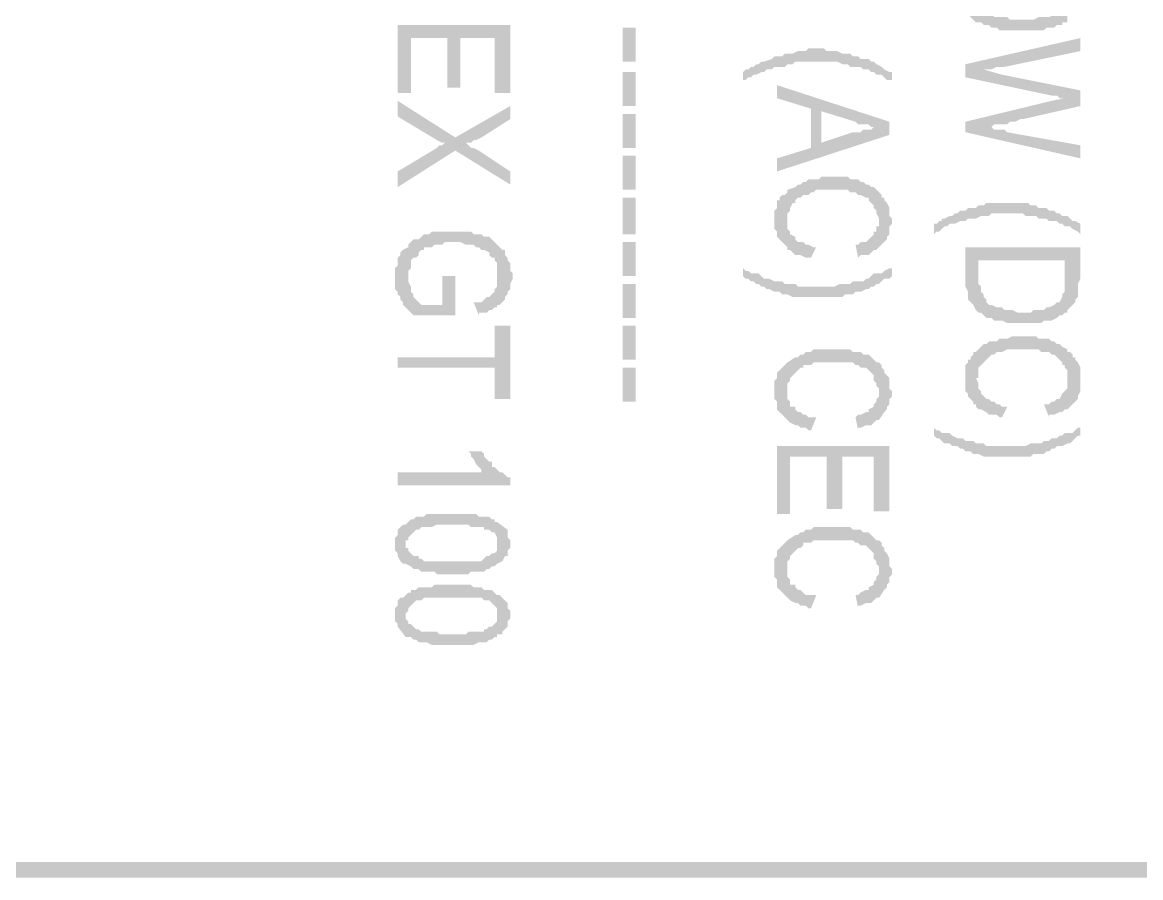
# Model space of a CAD drawing. Header units: inches. Extents: x -186 to 186, y -282 to 282.
# Drawn here: x -68.83 to -53, y -282.11 to -270 of the extents above; entities that cross this region are included whole.
import ezdxf

# ---------------------------------------------------------------- set-up
doc = ezdxf.new("R2010")
doc.units = ezdxf.units.IN
doc.header["$MEASUREMENT"] = 0
doc.layers.add('H', color=7, linetype='CONTINUOUS', lineweight=100)

msp = doc.modelspace()

# ---------------------------------------------------------------- hatches: boundary and pattern name
at = {"layer": 'H', "linetype": 'Continuous'}
for points in [[(-54.037, -269.963), (-54.037, -269.667), (-54.037, -269.704), (-54.037, -269.741), (-54.037, -269.778), (-54.074, -269.815), (-54.111, -269.852), (-54.148, -269.852), (-54.185, -269.889), (-54.222, -269.889), (-54.296, -269.926), (-54.333, -269.926), (-54.37, -269.926), (-54.444, -269.926), (-54.519, -269.963), (-54.852, -269.963), (-54.889, -269.926), (-55, -269.926), (-55.037, -269.926), (-55.074, -269.926), (-55.111, -269.889), (-55.148, -269.889), (-55.185, -269.889), (-55.222, -269.852), (-55.259, -269.815), (-55.296, -269.815), (-55.333, -269.778), (-55.333, -269.741), (-55.333, -269.407), (-55.407, -269.444), (-55.444, -269.481), (-55.444, -269.519), (-55.481, -269.556), (-55.481, -269.593), (-55.481, -269.63), (-55.481, -269.741), (-55.481, -269.778), (-55.481, -269.815), (-55.444, -269.852), (-55.444, -269.889), (-55.407, -269.926), (-55.37, -269.963), (-55.333, -270), (-55.296, -270), (-55.259, -270), (-55.222, -270.037), (-55.185, -270.037), (-55.148, -270.037), (-55.111, -270.074), (-55.074, -270.074), (-55.037, -270.074), (-55, -270.111), (-54.963, -270.111), (-54.889, -270.111), (-54.444, -270.111), (-54.407, -270.111), (-54.37, -270.111), (-54.333, -270.074), (-54.259, -270.074), (-54.222, -270.074), (-54.185, -270.037), (-54.148, -270.037), (-54.111, -270.037), (-54.111, -270), (-54.074, -270), (-54.037, -270)], [(-61.926, -271), (-61.926, -270.037), (-63.519, -270.037), (-63.519, -271), (-63.333, -271), (-63.333, -270.222), (-62.815, -270.222), (-62.815, -270.926), (-62.63, -270.926), (-62.63, -270.222), (-62.148, -270.222), (-62.148, -271)], [(-60.333, -270.556), (-60.148, -270.556), (-60.148, -270.074), (-60.333, -270.074)], [(-53.852, -270.407), (-53.852, -270.222), (-55.481, -270.593), (-55.222, -270.667), (-55.185, -270.667), (-55.148, -270.667), (-55.111, -270.667), (-55.037, -270.63), (-55, -270.63), (-54.963, -270.63), (-54.926, -270.63)], [(-56.519, -270.815), (-56.519, -270.704), (-56.556, -270.704), (-56.63, -270.667), (-56.667, -270.63), (-56.741, -270.593), (-56.778, -270.556), (-56.815, -270.556), (-56.852, -270.519), (-56.889, -270.519), (-56.963, -270.519), (-57, -270.481), (-57.037, -270.481), (-57.074, -270.481), (-57.111, -270.444), (-57.148, -270.444), (-57.185, -270.444), (-57.222, -270.444), (-57.296, -270.407), (-57.333, -270.407), (-57.37, -270.407), (-57.444, -270.407), (-57.481, -270.37), (-57.704, -270.37), (-57.741, -270.407), (-57.815, -270.407), (-57.852, -270.407), (-57.926, -270.444), (-57.963, -270.444), (-58, -270.444), (-58.037, -270.444), (-58.074, -270.481), (-58.148, -270.481), (-58.185, -270.481), (-58.222, -270.519), (-58.333, -270.556), (-58.37, -270.556), (-58.407, -270.593), (-58.444, -270.593), (-58.481, -270.63), (-58.519, -270.63), (-58.556, -270.667), (-58.593, -270.667), (-58.63, -270.704), (-58.63, -270.815), (-58.593, -270.815), (-58.556, -270.778), (-58.519, -270.778), (-58.481, -270.741), (-58.444, -270.741), (-58.37, -270.704), (-58.333, -270.704), (-58.296, -270.667), (-58.259, -270.667), (-58.222, -270.667), (-58.185, -270.63), (-58.148, -270.63), (-58.111, -270.63), (-58.037, -270.63), (-58, -270.593), (-57.963, -270.593), (-57.926, -270.593), (-57.889, -270.556), (-57.852, -270.556), (-57.815, -270.556), (-57.37, -270.556), (-57.333, -270.556), (-57.296, -270.556), (-57.222, -270.593), (-57.185, -270.593), (-57.148, -270.593), (-57.111, -270.63), (-57.037, -270.63), (-57, -270.63), (-56.963, -270.63), (-56.926, -270.667), (-56.889, -270.667), (-56.852, -270.667), (-56.815, -270.704), (-56.778, -270.704), (-56.741, -270.741), (-56.667, -270.741), (-56.63, -270.778), (-56.593, -270.815)], [(-60.333, -271.185), (-60.148, -271.185), (-60.148, -270.704), (-60.333, -270.704)], [(-53.852, -271.185), (-53.852, -270.963), (-54.963, -270.741), (-55.222, -270.667), (-55.481, -270.593), (-55.481, -270.778), (-54.259, -271.037), (-54.222, -271.037), (-54.185, -271.037), (-54.148, -271.074), (-54.111, -271.074), (-54.074, -271.074)], [(-56.556, -271.593), (-56.556, -271.407), (-58.148, -270.889), (-58.148, -271.074), (-57.667, -271.222), (-57.667, -271.778), (-57.519, -271.259), (-57.037, -271.407), (-57, -271.444), (-56.963, -271.444), (-56.889, -271.444), (-56.852, -271.444), (-56.815, -271.481), (-56.778, -271.481), (-56.741, -271.481)], [(-62.704, -271.63), (-63.519, -271.111), (-63.519, -271.333), (-62.963, -271.667), (-62.889, -271.704), (-62.852, -271.704)], [(-61.926, -271.37), (-61.926, -271.185), (-62.704, -271.63), (-62.852, -271.704), (-62.889, -271.741), (-62.926, -271.741), (-62.963, -271.778), (-63.519, -272.111), (-63.519, -272.333), (-62.704, -271.815), (-62.556, -271.704), (-62.519, -271.704), (-62.481, -271.704), (-62.444, -271.667), (-62.407, -271.667), (-62.333, -271.63)], [(-53.852, -271.185), (-54.074, -271.074), (-54.259, -271.111), (-55.481, -271.407), (-55.222, -271.481), (-55.111, -271.481), (-55.074, -271.444), (-55.037, -271.444), (-55, -271.444), (-54.963, -271.444), (-54.889, -271.444), (-54.852, -271.407), (-54.815, -271.407), (-54.778, -271.407), (-54.704, -271.37), (-54.667, -271.37)], [(-60.333, -271.778), (-60.148, -271.778), (-60.148, -271.296), (-60.333, -271.296)], [(-56.556, -271.593), (-56.741, -271.481), (-56.778, -271.481), (-56.815, -271.519), (-56.852, -271.519), (-56.926, -271.519), (-56.963, -271.556), (-57, -271.556), (-57.074, -271.556), (-57.519, -271.704), (-57.519, -271.259), (-57.667, -271.778), (-58.148, -271.926), (-58.148, -272.111)], [(-53.852, -271.926), (-53.852, -271.741), (-54.889, -271.556), (-54.926, -271.519), (-55, -271.519), (-55.037, -271.519), (-55.074, -271.519), (-55.111, -271.481), (-55.148, -271.481), (-55.185, -271.481), (-55.222, -271.481), (-55.481, -271.407), (-55.481, -271.556)], [(-61.926, -272.296), (-61.926, -272.111), (-62.37, -271.815), (-62.444, -271.778), (-62.481, -271.778), (-62.519, -271.741), (-62.556, -271.704), (-62.704, -271.815)], [(-60.333, -272.37), (-60.148, -272.37), (-60.148, -271.889), (-60.333, -271.889)], [(-56.704, -272.407), (-56.741, -272.37), (-56.778, -272.333), (-56.815, -272.333), (-56.852, -272.296), (-56.889, -272.296), (-56.926, -272.259), (-56.963, -272.259), (-57, -272.222), (-57.037, -272.222), (-57.074, -272.222), (-57.111, -272.222), (-57.148, -272.185), (-57.519, -272.185), (-57.556, -272.222), (-57.63, -272.222), (-57.667, -272.222), (-57.704, -272.222), (-57.741, -272.259), (-57.778, -272.259), (-57.815, -272.296), (-57.852, -272.296), (-57.889, -272.333), (-58, -272.37), (-58, -272.407), (-58.037, -272.444), (-58.074, -272.444), (-58.111, -272.481), (-58.111, -272.519), (-58.148, -272.519), (-58.148, -272.556), (-58.148, -272.63), (-58.185, -272.667), (-58.185, -272.704), (-58.185, -272.889), (-58.185, -272.926), (-58.148, -272.963), (-58.148, -273), (-58.148, -273.037), (-58.111, -273.074), (-58.074, -273.111), (-58.037, -273.148), (-58, -273.185), (-58, -272.815), (-58, -272.778), (-58, -272.741), (-58, -272.704), (-57.963, -272.667), (-57.963, -272.63), (-57.926, -272.556), (-57.889, -272.556), (-57.889, -272.519), (-57.852, -272.481), (-57.815, -272.481), (-57.778, -272.444), (-57.704, -272.444), (-57.667, -272.407), (-57.63, -272.407), (-57.593, -272.37), (-57.556, -272.37), (-57.519, -272.37), (-57.222, -272.37), (-57.185, -272.37), (-57.148, -272.37), (-57.111, -272.407), (-57.074, -272.407), (-57.037, -272.407), (-57, -272.444), (-56.963, -272.444), (-56.889, -272.481), (-56.852, -272.481), (-56.852, -272.519), (-56.815, -272.556), (-56.778, -272.593), (-56.778, -272.63), (-56.741, -272.667), (-56.741, -272.704), (-56.704, -272.778), (-56.704, -272.815)], [(-60.333, -273), (-60.148, -273), (-60.148, -272.481), (-60.333, -272.481)], [(-56.519, -272.815), (-56.519, -272.778), (-56.556, -272.741), (-56.556, -272.704), (-56.556, -272.667), (-56.556, -272.63), (-56.593, -272.556), (-56.63, -272.519), (-56.63, -272.481), (-56.667, -272.481), (-56.667, -272.444), (-56.704, -272.407), (-56.704, -272.889), (-56.741, -272.889), (-56.741, -272.963), (-56.778, -272.963), (-56.778, -273), (-56.852, -273.074), (-56.889, -273.111), (-56.963, -273.111), (-57, -273.148), (-57.037, -273.148), (-57, -273.333), (-56.963, -273.296), (-56.889, -273.296), (-56.852, -273.296), (-56.815, -273.259), (-56.778, -273.222), (-56.741, -273.222), (-56.704, -273.185), (-56.63, -273.111), (-56.593, -273.074), (-56.593, -273.037), (-56.556, -273), (-56.556, -272.963), (-56.556, -272.889), (-56.519, -272.852)], [(-53.852, -273), (-53.852, -272.852), (-53.926, -272.815), (-53.963, -272.815), (-54.037, -272.741), (-54.111, -272.741), (-54.148, -272.704), (-54.185, -272.704), (-54.222, -272.667), (-54.259, -272.667), (-54.296, -272.667), (-54.333, -272.63), (-54.37, -272.63), (-54.444, -272.63), (-54.481, -272.593), (-54.519, -272.593), (-54.556, -272.593), (-54.593, -272.556), (-54.63, -272.556), (-54.667, -272.556), (-54.778, -272.556), (-54.815, -272.556), (-55, -272.556), (-55.037, -272.556), (-55.148, -272.556), (-55.185, -272.556), (-55.222, -272.593), (-55.259, -272.593), (-55.296, -272.593), (-55.333, -272.63), (-55.37, -272.63), (-55.444, -272.63), (-55.481, -272.667), (-55.556, -272.667), (-55.593, -272.704), (-55.63, -272.704), (-55.667, -272.741), (-55.704, -272.741), (-55.778, -272.778), (-55.815, -272.778), (-55.815, -272.815), (-55.852, -272.815), (-55.889, -272.852), (-55.926, -272.852), (-55.926, -273), (-55.889, -272.963), (-55.852, -272.963), (-55.815, -272.926), (-55.778, -272.889), (-55.741, -272.889), (-55.704, -272.852), (-55.667, -272.852), (-55.63, -272.852), (-55.556, -272.815), (-55.519, -272.815), (-55.481, -272.815), (-55.444, -272.778), (-55.407, -272.778), (-55.37, -272.778), (-55.333, -272.778), (-55.259, -272.741), (-55.222, -272.741), (-55.185, -272.741), (-55.148, -272.741), (-55.111, -272.704), (-54.667, -272.704), (-54.63, -272.741), (-54.593, -272.741), (-54.556, -272.741), (-54.481, -272.741), (-54.444, -272.778), (-54.407, -272.778), (-54.37, -272.778), (-54.333, -272.778), (-54.296, -272.815), (-54.222, -272.815), (-54.185, -272.815), (-54.148, -272.852), (-54.111, -272.852), (-54.074, -272.889), (-54.037, -272.889), (-54, -272.889), (-53.963, -272.926), (-53.889, -272.963)], [(-61.889, -273.593), (-61.889, -273.556), (-61.926, -273.519), (-61.926, -273.444), (-61.926, -273.407), (-61.963, -273.37), (-61.963, -273.333), (-62, -273.296), (-62, -273.259), (-62, -273.222), (-62.037, -273.222), (-62.074, -273.185), (-62.111, -273.148), (-62.148, -273.111), (-62.185, -273.074), (-62.222, -273.037), (-62.296, -273.037), (-62.333, -273), (-62.37, -273), (-62.444, -273), (-62.481, -272.963), (-62.519, -272.963), (-62.556, -272.963), (-62.593, -272.963), (-62.889, -272.963), (-62.963, -272.963), (-63, -272.963), (-63.037, -272.963), (-63.074, -273), (-63.111, -273), (-63.148, -273), (-63.185, -273.037), (-63.222, -273.074), (-63.296, -273.074), (-63.37, -273.148), (-63.37, -273.185), (-63.444, -273.222), (-63.481, -273.259), (-63.481, -273.296), (-63.519, -273.333), (-63.519, -273.37), (-63.519, -273.444), (-63.556, -273.481), (-63.556, -273.519), (-63.556, -273.667), (-63.556, -273.704), (-63.556, -273.778), (-63.519, -273.815), (-63.519, -273.852), (-63.481, -273.889), (-63.481, -273.926), (-63.444, -273.963), (-63.444, -274), (-63.407, -274.037), (-63.37, -274.074), (-63.37, -273.556), (-63.37, -273.519), (-63.333, -273.481), (-63.333, -273.444), (-63.333, -273.37), (-63.296, -273.333), (-63.259, -273.333), (-63.222, -273.296), (-63.222, -273.259), (-63.185, -273.222), (-63.148, -273.222), (-63.148, -273.185), (-63.111, -273.185), (-63.037, -273.185), (-63, -273.148), (-62.963, -273.148), (-62.926, -273.148), (-62.889, -273.148), (-62.852, -273.111), (-62.63, -273.111), (-62.556, -273.148), (-62.519, -273.148), (-62.481, -273.148), (-62.444, -273.148), (-62.407, -273.185), (-62.37, -273.185), (-62.333, -273.222), (-62.296, -273.222), (-62.222, -273.259), (-62.222, -273.296), (-62.185, -273.333), (-62.148, -273.333), (-62.148, -273.37), (-62.111, -273.407), (-62.111, -273.444), (-62.111, -273.481), (-62.111, -273.593), (-62.074, -274), (-62.037, -273.963), (-62, -273.926), (-62, -273.889), (-61.963, -273.852), (-61.963, -273.815), (-61.926, -273.778), (-61.926, -273.741), (-61.926, -273.704), (-61.889, -273.63)], [(-57.593, -273.185), (-57.63, -273.185), (-57.704, -273.148), (-57.741, -273.148), (-57.778, -273.111), (-57.815, -273.111), (-57.852, -273.111), (-57.889, -273.074), (-57.889, -273.037), (-57.963, -273), (-57.963, -272.963), (-58, -272.926), (-58, -272.889), (-58, -272.852), (-58, -272.815), (-58, -273.185), (-58, -273.222), (-57.963, -273.222), (-57.889, -273.296), (-57.852, -273.296), (-57.815, -273.296), (-57.741, -273.333), (-57.704, -273.333), (-57.667, -273.333)], [(-60.333, -273.593), (-60.148, -273.593), (-60.148, -273.111), (-60.333, -273.111)], [(-53.852, -273.63), (-53.852, -273.185), (-55.481, -273.185), (-55.481, -273.741), (-55.444, -273.815), (-55.444, -273.852), (-55.444, -273.889), (-55.444, -273.926), (-55.407, -273.963), (-55.37, -274), (-55.333, -274.074), (-55.296, -274.111), (-55.296, -273.37), (-54.074, -273.37), (-54.074, -273.63), (-54.037, -274.111), (-54.037, -274.074), (-54, -274.037), (-53.963, -274), (-53.926, -273.963), (-53.926, -273.926), (-53.889, -273.889), (-53.889, -273.852), (-53.889, -273.815), (-53.889, -273.704)], [(-54.037, -274.111), (-54.074, -273.63), (-54.074, -273.778), (-54.074, -273.815), (-54.111, -273.852), (-54.111, -273.889), (-54.148, -273.963), (-54.185, -273.963), (-54.222, -274), (-54.296, -274.037), (-54.333, -274.037), (-54.37, -274.074), (-54.407, -274.074), (-54.444, -274.074), (-54.519, -274.074), (-54.556, -274.111), (-54.741, -274.111), (-54.815, -274.074), (-54.889, -274.074), (-54.926, -274.074), (-54.963, -274.037), (-55, -274.037), (-55.037, -274.037), (-55.111, -274), (-55.148, -274), (-55.185, -273.963), (-55.185, -273.926), (-55.222, -273.889), (-55.222, -273.852), (-55.259, -273.815), (-55.259, -273.778), (-55.259, -273.741), (-55.296, -273.704), (-55.296, -273.37), (-55.296, -274.111), (-55.259, -274.111), (-55.185, -274.185), (-55.111, -274.185), (-55.074, -274.222), (-55.037, -274.222), (-55, -274.222), (-54.963, -274.222), (-54.889, -274.259), (-54.852, -274.259), (-54.815, -274.259), (-54.519, -274.259), (-54.444, -274.259), (-54.407, -274.259), (-54.37, -274.222), (-54.333, -274.222), (-54.296, -274.222), (-54.259, -274.222), (-54.185, -274.185), (-54.148, -274.148), (-54.111, -274.148), (-54.074, -274.111)], [(-62.704, -274.148), (-62.704, -273.593), (-62.889, -273.593), (-62.889, -274), (-63.185, -274), (-63.259, -273.926), (-63.296, -273.889), (-63.296, -273.852), (-63.333, -273.815), (-63.333, -273.778), (-63.333, -273.741), (-63.37, -273.667), (-63.37, -273.63), (-63.37, -273.593), (-63.37, -274.074), (-63.333, -274.111), (-63.296, -274.148)], [(-62.074, -274), (-62.111, -273.593), (-62.111, -273.63), (-62.111, -273.704), (-62.111, -273.741), (-62.148, -273.778), (-62.148, -273.815), (-62.185, -273.852), (-62.222, -273.889), (-62.259, -273.889), (-62.296, -273.926), (-62.333, -273.963), (-62.37, -273.963), (-62.444, -273.963), (-62.37, -274.148), (-62.37, -274.111), (-62.296, -274.111), (-62.259, -274.111), (-62.222, -274.074), (-62.185, -274.074), (-62.148, -274.037), (-62.111, -274.037), (-62.111, -274)], [(-56.519, -273.593), (-56.519, -273.481), (-56.556, -273.481), (-56.63, -273.519), (-56.667, -273.556), (-56.704, -273.556), (-56.778, -273.556), (-56.815, -273.593), (-56.852, -273.63), (-56.889, -273.63), (-56.926, -273.667), (-56.963, -273.667), (-57, -273.667), (-57.037, -273.667), (-57.074, -273.667), (-57.111, -273.704), (-57.148, -273.704), (-57.185, -273.704), (-57.222, -273.704), (-57.259, -273.704), (-57.333, -273.741), (-57.407, -273.741), (-57.444, -273.741), (-57.741, -273.741), (-57.778, -273.741), (-57.852, -273.741), (-57.889, -273.704), (-57.963, -273.704), (-58, -273.704), (-58.037, -273.704), (-58.074, -273.667), (-58.111, -273.667), (-58.148, -273.667), (-58.185, -273.667), (-58.259, -273.63), (-58.296, -273.63), (-58.333, -273.63), (-58.37, -273.593), (-58.407, -273.556), (-58.444, -273.556), (-58.519, -273.556), (-58.556, -273.519), (-58.593, -273.519), (-58.63, -273.481), (-58.63, -273.593), (-58.593, -273.63), (-58.556, -273.63), (-58.519, -273.667), (-58.481, -273.667), (-58.444, -273.704), (-58.407, -273.704), (-58.37, -273.741), (-58.333, -273.741), (-58.296, -273.778), (-58.259, -273.778), (-58.185, -273.815), (-58.148, -273.815), (-58.111, -273.815), (-58.074, -273.852), (-58.037, -273.852), (-58, -273.852), (-57.926, -273.889), (-57.889, -273.889), (-57.852, -273.889), (-57.815, -273.889), (-57.778, -273.889), (-57.407, -273.889), (-57.37, -273.889), (-57.333, -273.889), (-57.296, -273.889), (-57.222, -273.889), (-57.185, -273.852), (-57.148, -273.852), (-57.111, -273.852), (-57.074, -273.852), (-57.037, -273.815), (-57, -273.815), (-56.963, -273.815), (-56.889, -273.778), (-56.852, -273.778), (-56.815, -273.741), (-56.778, -273.741), (-56.741, -273.704), (-56.704, -273.704), (-56.63, -273.63), (-56.556, -273.63)], [(-60.333, -274.185), (-60.148, -274.185), (-60.148, -273.704), (-60.333, -273.704)], [(-61.926, -275.333), (-61.926, -274.296), (-62.148, -274.296), (-62.148, -274.741), (-63.519, -274.741), (-63.519, -274.889), (-62.148, -274.889), (-62.148, -275.333)], [(-60.333, -274.778), (-60.148, -274.778), (-60.148, -274.296), (-60.333, -274.296)], [(-54.037, -274.667), (-54.037, -274.63), (-54.111, -274.593), (-54.148, -274.556), (-54.185, -274.556), (-54.222, -274.519), (-54.259, -274.519), (-54.296, -274.481), (-54.333, -274.481), (-54.37, -274.481), (-54.444, -274.481), (-54.481, -274.444), (-54.815, -274.444), (-54.889, -274.481), (-54.926, -274.481), (-54.963, -274.481), (-55, -274.481), (-55.037, -274.519), (-55.074, -274.519), (-55.111, -274.519), (-55.148, -274.519), (-55.185, -274.556), (-55.222, -274.556), (-55.296, -274.63), (-55.333, -274.667), (-55.37, -274.667), (-55.37, -274.704), (-55.407, -274.741), (-55.407, -274.778), (-55.444, -274.778), (-55.444, -274.815), (-55.481, -274.852), (-55.481, -274.889), (-55.481, -274.963), (-55.481, -275.148), (-55.481, -275.185), (-55.481, -275.222), (-55.444, -275.259), (-55.444, -275.296), (-55.407, -275.333), (-55.37, -275.37), (-55.37, -275.407), (-55.333, -275.407), (-55.333, -275.444), (-55.333, -275.037), (-55.296, -275.037), (-55.296, -275), (-55.296, -274.963), (-55.296, -274.889), (-55.259, -274.852), (-55.222, -274.815), (-55.185, -274.778), (-55.148, -274.741), (-55.111, -274.704), (-55.074, -274.704), (-55.037, -274.667), (-55, -274.667), (-54.963, -274.667), (-54.889, -274.63), (-54.852, -274.63), (-54.815, -274.63), (-54.556, -274.63), (-54.519, -274.63), (-54.444, -274.63), (-54.407, -274.667), (-54.37, -274.667), (-54.333, -274.667), (-54.296, -274.667), (-54.259, -274.704), (-54.222, -274.704), (-54.185, -274.741), (-54.111, -274.815), (-54.111, -274.852), (-54.074, -274.852), (-54.074, -274.889), (-54.037, -274.926), (-54.037, -274.963), (-54.037, -275), (-54.037, -275.074)], [(-56.704, -274.815), (-56.741, -274.815), (-56.778, -274.778), (-56.815, -274.741), (-56.852, -274.704), (-56.889, -274.704), (-56.926, -274.704), (-56.963, -274.667), (-57, -274.667), (-57.037, -274.667), (-57.074, -274.667), (-57.111, -274.63), (-57.148, -274.63), (-57.519, -274.63), (-57.556, -274.63), (-57.63, -274.63), (-57.667, -274.667), (-57.704, -274.667), (-57.741, -274.667), (-57.778, -274.704), (-57.815, -274.704), (-57.852, -274.741), (-57.889, -274.741), (-58, -274.815), (-58.037, -274.852), (-58.074, -274.889), (-58.111, -274.926), (-58.148, -274.963), (-58.148, -275), (-58.148, -275.037), (-58.185, -275.074), (-58.185, -275.148), (-58.185, -275.296), (-58.185, -275.333), (-58.148, -275.37), (-58.148, -275.444), (-58.148, -275.481), (-58.074, -275.556), (-58.037, -275.593), (-58, -275.63), (-58, -275.222), (-58, -275.185), (-58, -275.148), (-58, -275.111), (-57.963, -275.074), (-57.963, -275.037), (-57.926, -275), (-57.889, -274.963), (-57.852, -274.926), (-57.815, -274.889), (-57.778, -274.889), (-57.778, -274.852), (-57.704, -274.852), (-57.667, -274.852), (-57.63, -274.815), (-57.593, -274.815), (-57.556, -274.815), (-57.519, -274.815), (-57.222, -274.815), (-57.185, -274.815), (-57.148, -274.815), (-57.111, -274.815), (-57.074, -274.815), (-57.037, -274.852), (-57, -274.852), (-56.963, -274.889), (-56.889, -274.889), (-56.852, -274.926), (-56.815, -274.963), (-56.778, -275), (-56.778, -275.037), (-56.778, -275.074), (-56.741, -275.111), (-56.741, -275.148), (-56.704, -275.185), (-56.704, -275.222)], [(-53.852, -275.074), (-53.852, -275.037), (-53.852, -275), (-53.852, -274.963), (-53.852, -274.889), (-53.889, -274.815), (-53.926, -274.778), (-53.926, -274.741), (-53.963, -274.741), (-53.963, -274.704), (-54, -274.667), (-54.037, -274.667), (-54.037, -275.148), (-54.037, -275.185), (-54.074, -275.222), (-54.111, -275.259), (-54.148, -275.333), (-54.185, -275.333), (-54.222, -275.37), (-54.259, -275.37), (-54.296, -275.407), (-54.37, -275.407), (-54.296, -275.593), (-54.296, -275.556), (-54.259, -275.556), (-54.222, -275.556), (-54.148, -275.519), (-54.111, -275.519), (-54.074, -275.481), (-54.037, -275.481), (-54, -275.444), (-53.926, -275.37), (-53.889, -275.333), (-53.889, -275.296), (-53.852, -275.222), (-53.852, -275.185), (-53.852, -275.148), (-53.852, -275.111)], [(-56.519, -275.222), (-56.556, -275.185), (-56.556, -275.111), (-56.556, -275.074), (-56.556, -275.037), (-56.593, -275), (-56.63, -274.963), (-56.63, -274.926), (-56.667, -274.889), (-56.667, -274.852), (-56.704, -274.815), (-56.704, -275.296), (-56.741, -275.333), (-56.741, -275.37), (-56.778, -275.407), (-56.778, -275.444), (-56.852, -275.481), (-56.852, -275.519), (-56.889, -275.519), (-56.963, -275.556), (-57, -275.556), (-57.037, -275.593), (-57, -275.778), (-57, -275.741), (-56.963, -275.741), (-56.889, -275.704), (-56.852, -275.704), (-56.815, -275.704), (-56.778, -275.667), (-56.741, -275.63), (-56.704, -275.63), (-56.63, -275.519), (-56.593, -275.481), (-56.593, -275.444), (-56.556, -275.407), (-56.556, -275.37), (-56.556, -275.333), (-56.519, -275.296)], [(-60.333, -275.37), (-60.148, -275.37), (-60.148, -274.889), (-60.333, -274.889)], [(-54.889, -275.444), (-54.963, -275.444), (-55, -275.407), (-55.037, -275.407), (-55.074, -275.37), (-55.111, -275.37), (-55.148, -275.333), (-55.185, -275.333), (-55.222, -275.296), (-55.259, -275.259), (-55.259, -275.222), (-55.296, -275.185), (-55.296, -275.148), (-55.296, -275.111), (-55.333, -275.037), (-55.333, -275.444), (-55.296, -275.481), (-55.259, -275.481), (-55.185, -275.519), (-55.148, -275.556), (-55.111, -275.556), (-55.037, -275.556), (-55, -275.593), (-54.963, -275.593)], [(-57.593, -275.593), (-57.63, -275.593), (-57.704, -275.593), (-57.741, -275.556), (-57.778, -275.556), (-57.815, -275.519), (-57.852, -275.519), (-57.889, -275.481), (-57.889, -275.444), (-57.963, -275.444), (-57.963, -275.37), (-58, -275.333), (-58, -275.296), (-58, -275.259), (-58, -275.222), (-58, -275.63), (-57.963, -275.667), (-57.889, -275.704), (-57.852, -275.704), (-57.815, -275.741), (-57.741, -275.741), (-57.704, -275.778), (-57.667, -275.778)], [(-53.852, -275.852), (-53.852, -275.741), (-53.889, -275.741), (-53.926, -275.778), (-53.963, -275.815), (-54.037, -275.815), (-54.074, -275.815), (-54.111, -275.852), (-54.148, -275.852), (-54.185, -275.889), (-54.222, -275.889), (-54.259, -275.889), (-54.296, -275.926), (-54.333, -275.926), (-54.37, -275.926), (-54.407, -275.963), (-54.444, -275.963), (-54.519, -275.963), (-54.556, -275.963), (-54.63, -276), (-54.704, -276), (-54.778, -276), (-55.037, -276), (-55.111, -276), (-55.185, -276), (-55.222, -275.963), (-55.259, -275.963), (-55.296, -275.963), (-55.333, -275.963), (-55.37, -275.926), (-55.444, -275.926), (-55.481, -275.926), (-55.519, -275.889), (-55.556, -275.889), (-55.593, -275.889), (-55.667, -275.852), (-55.704, -275.815), (-55.778, -275.815), (-55.815, -275.815), (-55.852, -275.778), (-55.889, -275.778), (-55.926, -275.741), (-55.926, -275.852), (-55.889, -275.889), (-55.852, -275.889), (-55.815, -275.926), (-55.778, -275.963), (-55.704, -275.963), (-55.667, -276), (-55.63, -276), (-55.593, -276), (-55.556, -276.037), (-55.519, -276.037), (-55.481, -276.074), (-55.444, -276.074), (-55.407, -276.074), (-55.37, -276.111), (-55.333, -276.111), (-55.296, -276.111), (-55.222, -276.148), (-55.185, -276.148), (-55.148, -276.148), (-55.111, -276.148), (-55.074, -276.148), (-54.704, -276.148), (-54.667, -276.148), (-54.63, -276.148), (-54.593, -276.148), (-54.556, -276.148), (-54.519, -276.111), (-54.481, -276.111), (-54.444, -276.111), (-54.37, -276.111), (-54.333, -276.074), (-54.296, -276.074), (-54.259, -276.037), (-54.222, -276.037), (-54.185, -276), (-54.148, -276), (-54.111, -276), (-54.037, -275.963), (-54, -275.963), (-53.926, -275.889), (-53.889, -275.852)], [(-62.296, -276.148), (-62.296, -276.111), (-62.333, -276.074), (-62.519, -276.074), (-62.481, -276.111), (-62.481, -276.148), (-62.444, -276.185), (-62.407, -276.259), (-62.37, -276.296), (-62.333, -276.333), (-62.333, -276.37), (-62.296, -276.37)], [(-56.556, -276.926), (-56.556, -276), (-58.148, -276), (-58.148, -276.963), (-57.963, -276.963), (-57.963, -276.148), (-57.444, -276.148), (-57.444, -276.889), (-57.222, -276.889), (-57.222, -276.148), (-56.778, -276.148), (-56.778, -276.926)], [(-61.926, -276.556), (-61.926, -276.444), (-61.963, -276.444), (-62, -276.407), (-62.037, -276.37), (-62.074, -276.37), (-62.111, -276.333), (-62.148, -276.296), (-62.185, -276.296), (-62.185, -276.222), (-62.222, -276.222), (-62.296, -276.148), (-62.296, -276.37), (-63.519, -276.37), (-63.519, -276.556)], [(-61.926, -277.37), (-61.926, -277.333), (-61.963, -277.296), (-61.963, -277.222), (-61.963, -277.185), (-62.111, -277.074), (-62.148, -277.074), (-62.148, -277.037), (-62.185, -277.037), (-62.222, -277), (-62.296, -277), (-62.333, -277), (-62.37, -277), (-62.407, -276.963), (-62.444, -276.963), (-62.481, -276.963), (-62.704, -276.963), (-62.741, -276.963), (-62.778, -276.963), (-62.852, -276.963), (-63, -276.963), (-63.037, -276.963), (-63.111, -276.963), (-63.148, -277), (-63.185, -277), (-63.222, -277), (-63.259, -277), (-63.296, -277.037), (-63.333, -277.037), (-63.37, -277.074), (-63.407, -277.111), (-63.407, -277.37), (-63.407, -277.333), (-63.37, -277.333), (-63.37, -277.296), (-63.333, -277.259), (-63.296, -277.222), (-63.259, -277.185), (-63.222, -277.185), (-63.185, -277.148), (-63.148, -277.148), (-63.111, -277.148), (-63.074, -277.148), (-63.037, -277.148), (-62.963, -277.111), (-62.519, -277.111), (-62.481, -277.148), (-62.444, -277.148), (-62.37, -277.148), (-62.333, -277.148), (-62.296, -277.148), (-62.296, -277.185), (-62.259, -277.185), (-62.222, -277.185), (-62.185, -277.222), (-62.148, -277.222), (-62.111, -277.296), (-62.111, -277.333), (-62.111, -277.667), (-62.037, -277.63), (-62, -277.556), (-61.963, -277.556), (-61.963, -277.481), (-61.926, -277.444)], [(-62.111, -277.667), (-62.111, -277.37), (-62.111, -277.407), (-62.111, -277.444), (-62.111, -277.481), (-62.148, -277.519), (-62.185, -277.519), (-62.222, -277.556), (-62.259, -277.556), (-62.296, -277.593), (-62.333, -277.63), (-62.37, -277.63), (-62.444, -277.63), (-62.519, -277.63), (-62.556, -277.63), (-62.926, -277.63), (-62.963, -277.63), (-63.074, -277.63), (-63.111, -277.63), (-63.148, -277.63), (-63.185, -277.593), (-63.222, -277.593), (-63.222, -277.556), (-63.259, -277.556), (-63.296, -277.556), (-63.333, -277.519), (-63.37, -277.481), (-63.37, -277.444), (-63.407, -277.444), (-63.407, -277.111), (-63.444, -277.111), (-63.481, -277.148), (-63.519, -277.185), (-63.519, -277.222), (-63.519, -277.259), (-63.556, -277.296), (-63.556, -277.333), (-63.556, -277.444), (-63.556, -277.481), (-63.519, -277.519), (-63.519, -277.556), (-63.481, -277.63), (-63.444, -277.667), (-63.407, -277.667), (-63.333, -277.704), (-63.296, -277.741), (-63.259, -277.741), (-63.222, -277.741), (-63.185, -277.778), (-63.148, -277.778), (-63.111, -277.778), (-63.037, -277.778), (-63, -277.778), (-62.963, -277.815), (-62.519, -277.815), (-62.481, -277.778), (-62.444, -277.778), (-62.37, -277.778), (-62.333, -277.778), (-62.296, -277.778), (-62.259, -277.741), (-62.222, -277.741), (-62.185, -277.704), (-62.148, -277.704)], [(-56.704, -277.333), (-56.741, -277.333), (-56.778, -277.296), (-56.815, -277.259), (-56.852, -277.222), (-56.889, -277.222), (-56.926, -277.222), (-56.963, -277.185), (-57, -277.185), (-57.037, -277.185), (-57.074, -277.185), (-57.111, -277.148), (-57.148, -277.148), (-57.519, -277.148), (-57.556, -277.148), (-57.63, -277.148), (-57.667, -277.185), (-57.704, -277.185), (-57.741, -277.185), (-57.778, -277.222), (-57.815, -277.222), (-57.852, -277.259), (-57.889, -277.259), (-58, -277.333), (-58.037, -277.37), (-58.074, -277.407), (-58.111, -277.444), (-58.148, -277.481), (-58.148, -277.519), (-58.148, -277.556), (-58.185, -277.593), (-58.185, -277.667), (-58.185, -277.815), (-58.185, -277.852), (-58.148, -277.889), (-58.148, -277.963), (-58.148, -278), (-58.111, -278.037), (-58.074, -278.074), (-58.037, -278.111), (-58, -278.148), (-58, -277.741), (-58, -277.704), (-58, -277.667), (-58, -277.63), (-57.963, -277.593), (-57.963, -277.556), (-57.926, -277.519), (-57.889, -277.481), (-57.852, -277.444), (-57.815, -277.444), (-57.778, -277.407), (-57.778, -277.37), (-57.704, -277.37), (-57.667, -277.37), (-57.63, -277.333), (-57.593, -277.333), (-57.556, -277.333), (-57.519, -277.333), (-57.222, -277.333), (-57.185, -277.333), (-57.148, -277.333), (-57.111, -277.333), (-57.074, -277.333), (-57.037, -277.37), (-57, -277.37), (-56.963, -277.407), (-56.889, -277.407), (-56.852, -277.444), (-56.815, -277.481), (-56.778, -277.519), (-56.778, -277.556), (-56.778, -277.593), (-56.741, -277.63), (-56.741, -277.667), (-56.704, -277.704), (-56.704, -277.778)], [(-56.519, -277.778), (-56.519, -277.741), (-56.556, -277.704), (-56.556, -277.63), (-56.556, -277.593), (-56.593, -277.519), (-56.63, -277.481), (-56.63, -277.444), (-56.667, -277.407), (-56.667, -277.37), (-56.704, -277.333), (-56.704, -277.815), (-56.741, -277.852), (-56.741, -277.889), (-56.778, -277.926), (-56.778, -277.963), (-56.852, -278), (-56.852, -278.037), (-56.889, -278.037), (-56.963, -278.074), (-57, -278.111), (-57.037, -278.111), (-57, -278.296), (-57, -278.259), (-56.963, -278.259), (-56.889, -278.222), (-56.852, -278.222), (-56.815, -278.222), (-56.778, -278.185), (-56.741, -278.148), (-56.704, -278.148), (-56.63, -278.037), (-56.593, -278), (-56.593, -277.963), (-56.556, -277.926), (-56.556, -277.889), (-56.556, -277.852), (-56.519, -277.815)], [(-57.593, -278.111), (-57.63, -278.111), (-57.704, -278.111), (-57.741, -278.111), (-57.778, -278.074), (-57.815, -278.037), (-57.852, -278.037), (-57.889, -278), (-57.889, -277.963), (-57.963, -277.963), (-57.963, -277.889), (-58, -277.852), (-58, -277.815), (-58, -277.778), (-58, -277.741), (-58, -278.148), (-57.963, -278.185), (-57.889, -278.222), (-57.852, -278.222), (-57.815, -278.259), (-57.741, -278.259), (-57.704, -278.296), (-57.667, -278.296)], [(-61.926, -278.407), (-61.926, -278.333), (-61.963, -278.296), (-61.963, -278.259), (-61.963, -278.222), (-62, -278.185), (-62.037, -278.148), (-62.074, -278.111), (-62.111, -278.111), (-62.148, -278.074), (-62.185, -278.037), (-62.222, -278.037), (-62.296, -278.037), (-62.333, -278), (-62.37, -278), (-62.407, -278), (-62.444, -278), (-62.481, -277.963), (-62.704, -277.963), (-62.741, -277.963), (-62.778, -277.963), (-62.852, -277.963), (-63, -277.963), (-63.037, -278), (-63.111, -278), (-63.148, -278), (-63.185, -278), (-63.222, -278), (-63.259, -278.037), (-63.296, -278.037), (-63.333, -278.037), (-63.333, -278.074), (-63.37, -278.074), (-63.407, -278.111), (-63.407, -278.407), (-63.407, -278.37), (-63.37, -278.333), (-63.37, -278.296), (-63.333, -278.259), (-63.296, -278.222), (-63.259, -278.185), (-63.222, -278.185), (-63.185, -278.185), (-63.148, -278.148), (-63.111, -278.148), (-63.074, -278.148), (-63.037, -278.148), (-62.963, -278.148), (-62.519, -278.148), (-62.481, -278.148), (-62.444, -278.148), (-62.37, -278.148), (-62.333, -278.148), (-62.296, -278.185), (-62.259, -278.185), (-62.222, -278.185), (-62.185, -278.222), (-62.148, -278.259), (-62.111, -278.296), (-62.111, -278.333), (-62.111, -278.667), (-62.037, -278.667), (-62.037, -278.63), (-62, -278.593), (-61.963, -278.556), (-61.963, -278.519), (-61.963, -278.481), (-61.926, -278.444)], [(-62.111, -278.667), (-62.111, -278.37), (-62.111, -278.407), (-62.111, -278.444), (-62.111, -278.481), (-62.148, -278.519), (-62.185, -278.556), (-62.222, -278.556), (-62.259, -278.593), (-62.296, -278.593), (-62.296, -278.63), (-62.333, -278.63), (-62.37, -278.63), (-62.444, -278.63), (-62.519, -278.63), (-62.556, -278.667), (-62.926, -278.667), (-62.963, -278.63), (-63.074, -278.63), (-63.111, -278.63), (-63.148, -278.63), (-63.185, -278.63), (-63.222, -278.593), (-63.259, -278.593), (-63.296, -278.556), (-63.333, -278.519), (-63.37, -278.519), (-63.37, -278.481), (-63.407, -278.444), (-63.407, -278.111), (-63.444, -278.148), (-63.481, -278.148), (-63.519, -278.185), (-63.519, -278.222), (-63.519, -278.259), (-63.556, -278.296), (-63.556, -278.333), (-63.556, -278.444), (-63.556, -278.481), (-63.519, -278.519), (-63.519, -278.556), (-63.407, -278.704), (-63.333, -278.704), (-63.296, -278.741), (-63.259, -278.741), (-63.222, -278.778), (-63.185, -278.778), (-63.148, -278.778), (-63.111, -278.778), (-63.037, -278.815), (-63, -278.815), (-62.963, -278.815), (-62.519, -278.815), (-62.481, -278.815), (-62.444, -278.815), (-62.37, -278.778), (-62.333, -278.778), (-62.296, -278.778), (-62.259, -278.778), (-62.222, -278.741), (-62.185, -278.741), (-62.148, -278.704), (-62.111, -278.704)], [(-185.889, -281.889), (-186.111, -282.111), (185.889, -281.889)], [(-186.111, -282.111), (185.889, -281.889), (186.111, -282.111)], [(-185.889, -281.889), (-186.111, -282.111), (185.889, -281.889)], [(-186.111, -282.111), (185.889, -281.889), (186.111, -282.111)]]:
    msp.add_hatch(color=0, dxfattribs=at).paths.add_polyline_path(points)

doc.saveas('drawing.dxf')
